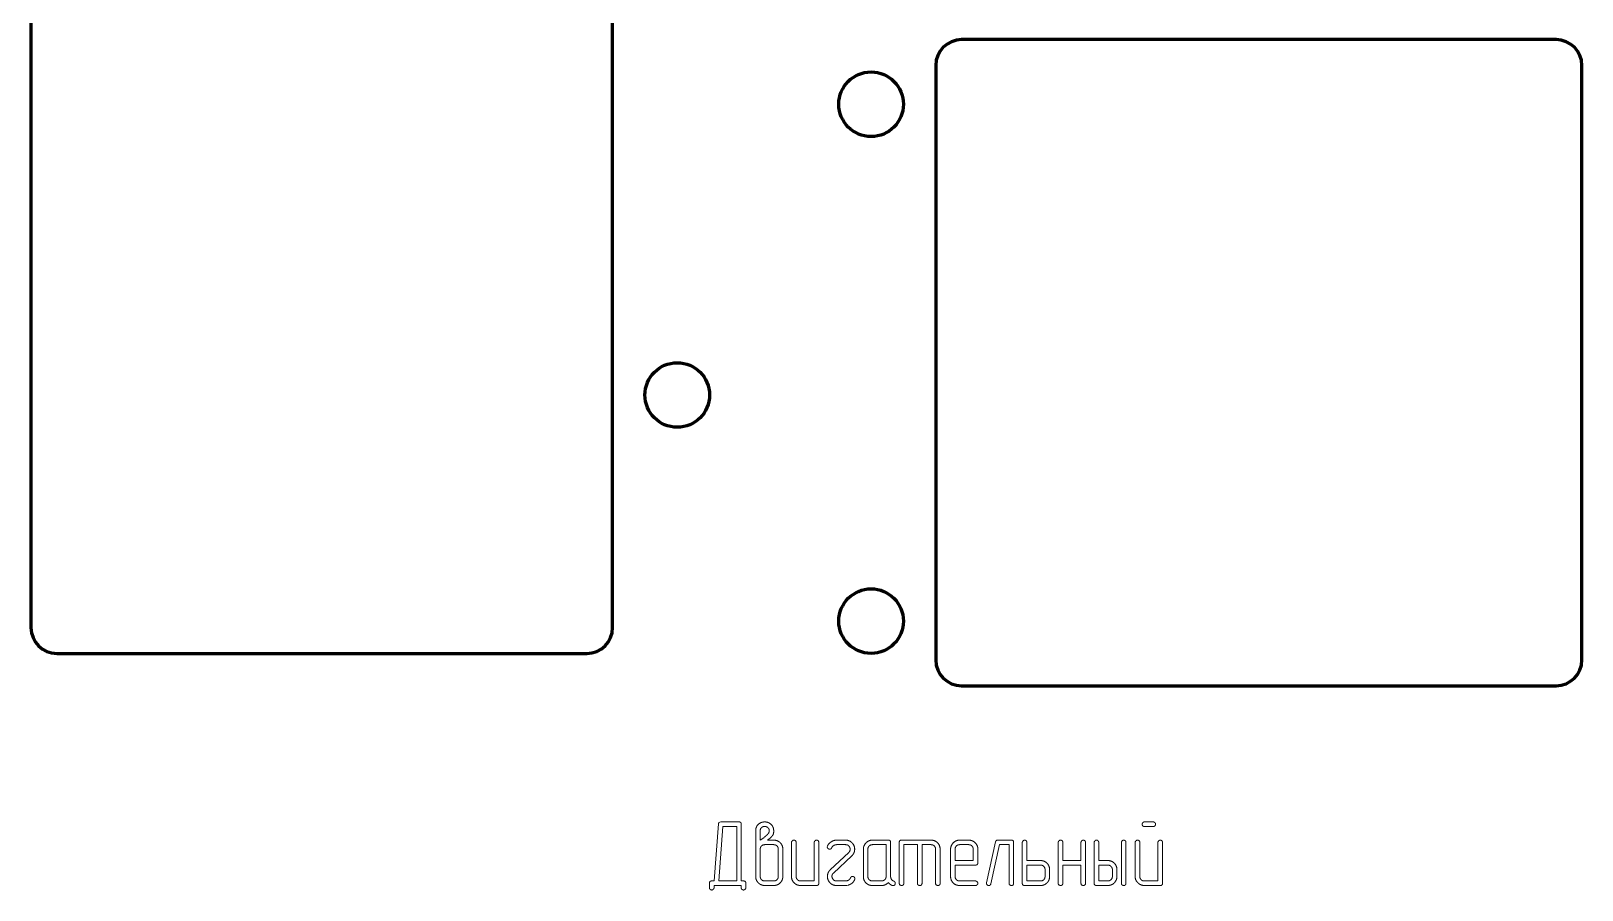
# Model space of a CAD drawing. Header units: millimetres. Extents: x 7 to 590, y 9 to 277.
# Drawn here: x 199.2 to 319.2, y 143.3 to 209.8 of the extents above; entities that cross this region are included whole.
import ezdxf

# ---------------------------------------------------------------- set-up
doc = ezdxf.new("R2010")
doc.units = ezdxf.units.MM
doc.linetypes.add('K5LT_BASIC', pattern=[0])
doc.linetypes.add('K5LT_THIN', pattern=[0])
doc.layers.add('Системный слой', color=7, linetype='Continuous')

msp = doc.modelspace()

# ---------------------------------------------------------------- linework, layer by layer
at = {"layer": 'Системный слой', "color": 150, "linetype": 'K5LT_BASIC', "lineweight": 60, "true_color": 0x0080ff}
for p, q in [((199.19, 254.63), (199.19, 163.63)), ((244.19, 163.63), (244.19, 254.63)), ((317.19, 209.13), (271.19, 209.13)), ((269.19, 207.13), (269.19, 161.13)), ((319.19, 161.13), (319.19, 207.13)), ((201.19, 161.63), (242.19, 161.63)), ((271.19, 159.13), (317.19, 159.13))]:
    msp.add_line(p, q, dxfattribs=at)
at = {"layer": 'Системный слой', "color": 7, "linetype": 'K5LT_THIN', "lineweight": 18}
for p, q in [((252.39, 148.43), (252.05, 144.02)), ((252.72, 148.24), (252.4, 144.02)), ((252.48, 148.57), (252.43, 148.55)), ((252.56, 148.59), (252.48, 148.57)), ((253.97, 148.59), (252.56, 148.59)), ((253.8, 148.24), (252.72, 148.24)), ((253.8, 144.02), (253.8, 148.24)), ((254.15, 144.03), (254.15, 148.42)), ((255.26, 147.89), (255.26, 144.37)), ((255.61, 147.89), (255.61, 147.18)), ((286.03, 148.59), (285.33, 148.59)), ((285.33, 148.24), (286.03, 148.24)), ((255.61, 147.18), (255.88, 147.37)), ((255.61, 146.48), (255.61, 144.37)), ((256.66, 146.83), (255.96, 146.83)), ((256.18, 147.18), (256.38, 147.34)), ((256.66, 147.18), (256.18, 147.18)), ((257.01, 144.37), (257.01, 146.48)), ((257.36, 144.37), (257.36, 146.48)), ((258.03, 147.01), (258.03, 144.37)), ((258.39, 144.37), (258.39, 147.01)), ((259.79, 147.01), (259.79, 144.02)), ((260.14, 143.84), (260.14, 147.01)), ((260.81, 146.72), (260.8, 146.65)), ((262.22, 147.18), (261.52, 147.18)), ((261.52, 146.83), (262.22, 146.83)), ((263.59, 146.48), (263.59, 144.37)), ((263.94, 146.48), (263.94, 144.37)), ((265.52, 147.18), (264.29, 147.18)), ((265.35, 146.83), (264.29, 146.83)), ((265.35, 144.37), (265.35, 146.83)), ((265.7, 144.37), (265.7, 147.01)), ((266.37, 147.01), (266.37, 143.84)), ((268.83, 147.18), (266.54, 147.18)), ((266.72, 143.84), (266.72, 146.83)), ((266.72, 146.83), (267.77, 146.83)), ((267.77, 146.83), (267.77, 143.84)), ((268.13, 143.84), (268.13, 146.83)), ((268.13, 146.83), (268.83, 146.83)), ((269.18, 146.48), (269.18, 143.84)), ((269.53, 143.84), (269.53, 146.48)), ((270.34, 146.48), (270.34, 144.37)), ((270.69, 146.48), (270.69, 145.6)), ((271.74, 147.18), (271.04, 147.18)), ((271.74, 146.83), (271.04, 146.83)), ((272.09, 145.6), (272.09, 146.48)), ((272.45, 145.43), (272.45, 146.48)), ((273.82, 147.05), (273.12, 143.88)), ((273.46, 143.81), (274.13, 146.83)), ((275.05, 147.18), (273.99, 147.18)), ((274.13, 146.83), (274.87, 146.83)), ((274.87, 146.83), (274.87, 143.84)), ((275.22, 143.84), (275.22, 147.01)), ((275.89, 147.01), (275.89, 143.84)), ((276.24, 145.6), (276.24, 147.01)), ((278.67, 147.01), (278.67, 143.84)), ((279.02, 145.6), (279.02, 147.01)), ((280.43, 147.01), (280.43, 145.6)), ((280.78, 143.84), (280.78, 147.01)), ((281.45, 147.01), (281.45, 143.84)), ((281.8, 145.6), (281.8, 147.01)), ((283.56, 147.01), (283.56, 143.84)), ((283.91, 143.84), (283.91, 147.01)), ((284.62, 147.01), (284.62, 144.37)), ((284.98, 144.37), (284.98, 147.01)), ((286.38, 147.01), (286.38, 144.02)), ((286.74, 143.84), (286.74, 147.01)), ((262.46, 146.22), (261.03, 144.88)), ((261.27, 144.63), (262.7, 145.97)), ((270.69, 145.6), (272.09, 145.6)), ((270.69, 145.25), (272.27, 145.25)), ((270.69, 144.37), (270.69, 145.25)), ((277.3, 145.6), (276.24, 145.6)), ((277.3, 145.25), (276.24, 145.25)), ((276.24, 145.25), (276.24, 144.02)), ((280.43, 145.6), (279.02, 145.6)), ((279.02, 143.84), (279.02, 145.25)), ((279.02, 145.25), (280.43, 145.25)), ((280.43, 145.25), (280.43, 143.84)), ((282.5, 145.6), (281.8, 145.6)), ((281.8, 145.25), (281.8, 144.02)), ((282.5, 145.25), (281.8, 145.25)), ((252.05, 144.02), (251.86, 144.02)), ((252.4, 144.02), (253.8, 144.02)), ((254.32, 144.02), (254.15, 144.03)), ((255.96, 144.02), (256.66, 144.02)), ((259.79, 144.02), (258.74, 144.02)), ((262.22, 144.02), (261.52, 144.02)), ((262.92, 144.14), (262.93, 144.2)), ((264.29, 144.02), (265, 144.02)), ((272.27, 144.02), (271.04, 144.02)), ((276.24, 144.02), (277.3, 144.02)), ((277.65, 144.37), (277.65, 144.9)), ((278, 144.37), (278, 144.9)), ((281.8, 144.02), (282.5, 144.02)), ((282.86, 144.37), (282.86, 144.9)), ((283.21, 144.37), (283.21, 144.9)), ((286.38, 144.02), (285.33, 144.02)), ((251.68, 143.85), (251.68, 143.5)), ((252.04, 143.5), (252.04, 143.67)), ((252.04, 143.67), (254.14, 143.67)), ((254.14, 143.67), (254.14, 143.5)), ((254.5, 143.5), (254.5, 143.85)), ((255.96, 143.67), (256.66, 143.67)), ((258.74, 143.67), (259.97, 143.67)), ((261.52, 143.67), (262.22, 143.67)), ((262.22, 143.67), (262.32, 143.68)), ((262.32, 143.68), (262.44, 143.7)), ((264.29, 143.67), (265, 143.67)), ((265.83, 143.67), (265.9, 143.66)), ((271.04, 143.67), (272.27, 143.67)), ((273.12, 143.88), (273.12, 143.84)), ((276.07, 143.67), (277.3, 143.67)), ((281.63, 143.67), (282.5, 143.67)), ((285.33, 143.67), (286.56, 143.67))]:
    msp.add_line(p, q, dxfattribs=at)
at = {"layer": 'Системный слой', "color": 150, "linetype": 'K5LT_BASIC', "lineweight": 60, "true_color": 0x0080ff}
for centre in [(264.19, 204.13), (249.19, 181.63), (264.19, 164.13)]:
    msp.add_circle(centre, 2.5, dxfattribs=at)
for centre, start, end in [((271.19, 207.13), 90, 180), ((317.19, 207.13), 0, 90), ((201.19, 163.63), 180, 270), ((242.19, 163.63), 270, 0), ((271.19, 161.13), 180, 270), ((317.19, 161.13), 270, 0)]:
    msp.add_arc(centre, 2, start, end, dxfattribs=at)
at = {"layer": 'Системный слой', "color": 7, "linetype": 'K5LT_THIN', "lineweight": 18}
for points in [[(252.43, 148.55), (252.39, 148.5), (252.39, 148.43)], [(254.15, 148.42), (254.15, 148.59), (253.97, 148.59)], [(255.47, 148.41), (255.26, 148.22), (255.26, 147.89)], [(255.96, 148.59), (255.68, 148.59), (255.47, 148.41)], [(255.71, 148.15), (255.61, 148.06), (255.61, 147.89)], [(255.96, 148.24), (255.81, 148.24), (255.71, 148.15)], [(255.88, 147.37), (255.99, 147.45), (256.18, 147.63)], [(256.44, 148.41), (256.24, 148.59), (255.96, 148.59)], [(256.21, 148.14), (256.1, 148.24), (255.96, 148.24)], [(256.18, 147.63), (256.31, 147.75), (256.31, 147.9)], [(256.31, 147.9), (256.31, 148.05), (256.21, 148.14)], [(256.65, 147.98), (256.63, 148.24), (256.44, 148.41)], [(256.51, 147.47), (256.69, 147.65), (256.65, 147.98)], [(285.2, 148.52), (285.16, 148.45), (285.16, 148.41)], [(285.16, 148.41), (285.16, 148.34), (285.2, 148.29)], [(285.33, 148.59), (285.24, 148.59), (285.2, 148.52)], [(285.2, 148.29), (285.25, 148.24), (285.33, 148.24)], [(286.15, 148.53), (286.09, 148.59), (286.03, 148.59)], [(286.03, 148.24), (286.11, 148.24), (286.16, 148.29)], [(286.2, 148.41), (286.2, 148.48), (286.15, 148.53)], [(286.16, 148.29), (286.2, 148.35), (286.2, 148.41)], [(255.71, 146.73), (255.61, 146.62), (255.61, 146.48)], [(255.96, 146.83), (255.81, 146.83), (255.71, 146.73)], [(256.38, 147.34), (256.45, 147.4), (256.51, 147.47)], [(257.16, 146.98), (256.95, 147.18), (256.66, 147.18)], [(256.91, 146.73), (256.81, 146.83), (256.66, 146.83)], [(257.01, 146.48), (257.01, 146.63), (256.91, 146.73)], [(257.36, 146.48), (257.36, 146.78), (257.16, 146.98)], [(258.09, 147.12), (258.03, 147.06), (258.03, 147.01)], [(258.21, 147.18), (258.14, 147.18), (258.09, 147.12)], [(258.33, 147.14), (258.27, 147.18), (258.21, 147.18)], [(258.39, 147.01), (258.39, 147.09), (258.33, 147.14)], [(259.84, 147.12), (259.79, 147.06), (259.79, 147.01)], [(259.97, 147.18), (259.9, 147.18), (259.84, 147.12)], [(260.09, 147.14), (260.03, 147.18), (259.97, 147.18)], [(260.14, 147.01), (260.14, 147.09), (260.09, 147.14)], [(260.8, 146.65), (260.8, 146.58), (260.86, 146.53)], [(261.09, 147.04), (260.89, 146.9), (260.81, 146.72)], [(260.86, 146.53), (260.91, 146.48), (260.98, 146.48)], [(260.98, 146.48), (261.1, 146.48), (261.14, 146.59)], [(261.52, 147.18), (261.29, 147.18), (261.09, 147.04)], [(261.14, 146.59), (261.19, 146.7), (261.3, 146.77)], [(261.3, 146.77), (261.41, 146.83), (261.52, 146.83)], [(262.72, 146.97), (262.52, 147.18), (262.22, 147.18)], [(262.22, 146.83), (262.38, 146.83), (262.47, 146.72)], [(262.57, 146.48), (262.57, 146.33), (262.46, 146.22)], [(262.47, 146.72), (262.57, 146.61), (262.57, 146.48)], [(262.7, 145.97), (262.92, 146.18), (262.92, 146.48)], [(262.92, 146.48), (262.92, 146.76), (262.72, 146.97)], [(263.79, 146.96), (263.59, 146.74), (263.59, 146.48)], [(264.29, 147.18), (263.99, 147.18), (263.79, 146.96)], [(264.04, 146.73), (263.94, 146.63), (263.94, 146.48)], [(264.29, 146.83), (264.15, 146.83), (264.04, 146.73)], [(265.7, 147.01), (265.7, 147.18), (265.52, 147.18)], [(266.54, 147.18), (266.37, 147.18), (266.37, 147.01)], [(269.33, 146.98), (269.12, 147.18), (268.83, 147.18)], [(268.83, 146.83), (268.98, 146.83), (269.08, 146.73)], [(269.08, 146.73), (269.18, 146.63), (269.18, 146.48)], [(269.53, 146.48), (269.53, 146.78), (269.33, 146.98)], [(270.54, 146.96), (270.34, 146.74), (270.34, 146.48)], [(271.04, 147.18), (270.74, 147.18), (270.54, 146.96)], [(270.79, 146.73), (270.69, 146.63), (270.69, 146.48)], [(271.04, 146.83), (270.89, 146.83), (270.79, 146.73)], [(272.24, 146.98), (272.03, 147.18), (271.74, 147.18)], [(271.99, 146.73), (271.89, 146.83), (271.74, 146.83)], [(272.09, 146.48), (272.09, 146.63), (271.99, 146.73)], [(272.45, 146.48), (272.45, 146.78), (272.24, 146.98)], [(273.99, 147.18), (273.85, 147.18), (273.82, 147.05)], [(275.22, 147.01), (275.22, 147.18), (275.05, 147.18)], [(275.95, 147.12), (275.89, 147.06), (275.89, 147.01)], [(276.07, 147.18), (276, 147.18), (275.95, 147.12)], [(276.19, 147.14), (276.13, 147.18), (276.07, 147.18)], [(276.24, 147.01), (276.24, 147.09), (276.19, 147.14)], [(278.72, 147.12), (278.67, 147.06), (278.67, 147.01)], [(278.85, 147.18), (278.78, 147.18), (278.72, 147.12)], [(278.97, 147.14), (278.91, 147.18), (278.85, 147.18)], [(279.02, 147.01), (279.02, 147.09), (278.97, 147.14)], [(280.48, 147.12), (280.43, 147.06), (280.43, 147.01)], [(280.6, 147.18), (280.53, 147.18), (280.48, 147.12)], [(280.72, 147.14), (280.67, 147.18), (280.6, 147.18)], [(280.78, 147.01), (280.78, 147.09), (280.72, 147.14)], [(281.5, 147.12), (281.45, 147.06), (281.45, 147.01)], [(281.63, 147.18), (281.56, 147.18), (281.5, 147.12)], [(281.74, 147.14), (281.69, 147.18), (281.63, 147.18)], [(281.8, 147.01), (281.8, 147.09), (281.74, 147.14)], [(283.61, 147.12), (283.56, 147.06), (283.56, 147.01)], [(283.73, 147.18), (283.66, 147.18), (283.61, 147.12)], [(283.85, 147.14), (283.8, 147.18), (283.73, 147.18)], [(283.91, 147.01), (283.91, 147.09), (283.85, 147.14)], [(284.68, 147.12), (284.62, 147.06), (284.62, 147.01)], [(284.8, 147.18), (284.73, 147.18), (284.68, 147.12)], [(284.92, 147.14), (284.86, 147.18), (284.8, 147.18)], [(284.98, 147.01), (284.98, 147.09), (284.92, 147.14)], [(286.44, 147.12), (286.38, 147.06), (286.38, 147.01)], [(286.56, 147.18), (286.49, 147.18), (286.44, 147.12)], [(286.68, 147.14), (286.62, 147.18), (286.56, 147.18)], [(286.74, 147.01), (286.74, 147.09), (286.68, 147.14)], [(272.27, 145.25), (272.45, 145.25), (272.45, 145.43)], [(277.8, 145.4), (277.59, 145.6), (277.3, 145.6)], [(277.55, 145.15), (277.45, 145.25), (277.3, 145.25)], [(278, 144.9), (278, 145.2), (277.8, 145.4)], [(283, 145.4), (282.8, 145.6), (282.5, 145.6)], [(282.75, 145.15), (282.65, 145.25), (282.5, 145.25)], [(283.21, 144.9), (283.21, 145.2), (283, 145.4)], [(251.86, 144.02), (251.68, 144.02), (251.68, 143.85)], [(254.5, 143.85), (254.5, 144.02), (254.32, 144.02)], [(255.26, 144.37), (255.26, 144.08), (255.46, 143.88)], [(255.61, 144.37), (255.61, 144.22), (255.71, 144.12)], [(255.71, 144.12), (255.81, 144.02), (255.96, 144.02)], [(256.66, 144.02), (256.81, 144.02), (256.91, 144.12)], [(256.91, 144.12), (257.01, 144.23), (257.01, 144.37)], [(257.16, 143.88), (257.36, 144.08), (257.36, 144.37)], [(258.03, 144.37), (258.03, 144.08), (258.24, 143.87)], [(258.49, 144.12), (258.39, 144.22), (258.39, 144.37)], [(258.74, 144.02), (258.59, 144.02), (258.49, 144.12)], [(261.03, 144.88), (260.81, 144.67), (260.81, 144.38)], [(260.81, 144.38), (260.81, 144.09), (261.01, 143.88)], [(261.16, 144.38), (261.16, 144.52), (261.27, 144.63)], [(261.26, 144.13), (261.16, 144.27), (261.16, 144.38)], [(261.52, 144.02), (261.35, 144.02), (261.26, 144.13)], [(262.45, 144.08), (262.3, 144.02), (262.22, 144.02)], [(262.59, 144.26), (262.55, 144.15), (262.45, 144.08)], [(262.76, 144.37), (262.64, 144.37), (262.59, 144.26)], [(262.65, 143.8), (262.85, 143.93), (262.92, 144.14)], [(262.88, 144.32), (262.83, 144.37), (262.76, 144.37)], [(262.93, 144.2), (262.93, 144.28), (262.88, 144.32)], [(263.59, 144.37), (263.59, 144.08), (263.79, 143.87)], [(263.94, 144.37), (263.94, 144.22), (264.04, 144.12)], [(264.04, 144.12), (264.15, 144.02), (264.29, 144.02)], [(265, 144.02), (265.14, 144.02), (265.25, 144.12)], [(265.25, 144.12), (265.35, 144.22), (265.35, 144.37)], [(265.76, 144.15), (265.7, 144.27), (265.7, 144.37)], [(265.94, 144.01), (265.81, 144.07), (265.76, 144.15)], [(266.06, 143.84), (266.06, 143.96), (265.94, 144.01)], [(270.34, 144.37), (270.34, 144.08), (270.54, 143.87)], [(270.79, 144.12), (270.69, 144.22), (270.69, 144.37)], [(271.04, 144.02), (270.89, 144.02), (270.79, 144.12)], [(272.39, 143.96), (272.33, 144.02), (272.27, 144.02)], [(277.3, 144.02), (277.45, 144.02), (277.55, 144.12)], [(277.65, 144.9), (277.65, 145.05), (277.55, 145.15)], [(277.55, 144.12), (277.65, 144.22), (277.65, 144.37)], [(277.8, 143.87), (278, 144.08), (278, 144.37)], [(282.5, 144.02), (282.65, 144.02), (282.75, 144.12)], [(282.86, 144.9), (282.86, 145.05), (282.75, 145.15)], [(282.75, 144.12), (282.86, 144.22), (282.86, 144.37)], [(283, 143.87), (283.21, 144.08), (283.21, 144.37)], [(284.62, 144.37), (284.62, 144.08), (284.83, 143.88)], [(285.08, 144.12), (284.98, 144.22), (284.98, 144.37)], [(285.33, 144.02), (285.18, 144.02), (285.08, 144.12)], [(251.68, 143.5), (251.68, 143.41), (251.74, 143.37)], [(251.74, 143.37), (251.8, 143.32), (251.86, 143.32)], [(251.86, 143.32), (251.92, 143.32), (251.98, 143.38)], [(251.98, 143.38), (252.04, 143.43), (252.04, 143.5)], [(254.14, 143.5), (254.14, 143.41), (254.2, 143.37)], [(254.2, 143.37), (254.26, 143.32), (254.32, 143.32)], [(254.32, 143.32), (254.38, 143.32), (254.44, 143.38)], [(254.44, 143.38), (254.5, 143.43), (254.5, 143.5)], [(255.46, 143.88), (255.67, 143.67), (255.96, 143.67)], [(256.66, 143.67), (256.96, 143.67), (257.16, 143.88)], [(258.24, 143.87), (258.44, 143.67), (258.74, 143.67)], [(259.97, 143.67), (260.14, 143.67), (260.14, 143.84)], [(261.01, 143.88), (261.21, 143.67), (261.52, 143.67)], [(262.44, 143.7), (262.55, 143.75), (262.65, 143.8)], [(263.79, 143.87), (264, 143.67), (264.29, 143.67)], [(265, 143.67), (265.32, 143.67), (265.52, 143.9)], [(265.52, 143.9), (265.63, 143.78), (265.66, 143.77)], [(265.66, 143.77), (265.75, 143.69), (265.83, 143.67)], [(265.9, 143.66), (265.97, 143.66), (266.02, 143.71)], [(266.02, 143.71), (266.06, 143.76), (266.06, 143.84)], [(266.37, 143.84), (266.37, 143.75), (266.42, 143.71)], [(266.42, 143.71), (266.51, 143.67), (266.54, 143.67)], [(266.54, 143.67), (266.62, 143.67), (266.67, 143.71)], [(266.67, 143.71), (266.72, 143.76), (266.72, 143.84)], [(267.77, 143.84), (267.77, 143.75), (267.83, 143.71)], [(267.83, 143.71), (267.92, 143.67), (267.95, 143.67)], [(267.95, 143.67), (268.03, 143.67), (268.08, 143.71)], [(268.08, 143.71), (268.13, 143.76), (268.13, 143.84)], [(269.18, 143.84), (269.18, 143.75), (269.23, 143.71)], [(269.23, 143.71), (269.32, 143.67), (269.36, 143.67)], [(269.36, 143.67), (269.43, 143.67), (269.48, 143.71)], [(269.48, 143.71), (269.53, 143.76), (269.53, 143.84)], [(270.54, 143.87), (270.74, 143.67), (271.04, 143.67)], [(272.27, 143.67), (272.35, 143.67), (272.4, 143.73)], [(272.45, 143.84), (272.45, 143.91), (272.39, 143.96)], [(272.4, 143.73), (272.45, 143.78), (272.45, 143.84)], [(273.12, 143.84), (273.12, 143.76), (273.17, 143.72)], [(273.17, 143.72), (273.22, 143.67), (273.3, 143.67)], [(273.3, 143.67), (273.43, 143.67), (273.46, 143.81)], [(274.87, 143.84), (274.87, 143.75), (274.92, 143.71)], [(274.92, 143.71), (275.02, 143.67), (275.05, 143.67)], [(275.05, 143.67), (275.13, 143.67), (275.17, 143.71)], [(275.17, 143.71), (275.22, 143.76), (275.22, 143.84)], [(275.89, 143.84), (275.89, 143.67), (276.07, 143.67)], [(277.3, 143.67), (277.59, 143.67), (277.8, 143.87)], [(278.67, 143.84), (278.67, 143.75), (278.72, 143.71)], [(278.72, 143.71), (278.82, 143.67), (278.85, 143.67)], [(278.85, 143.67), (278.92, 143.67), (278.97, 143.71)], [(278.97, 143.71), (279.02, 143.76), (279.02, 143.84)], [(280.43, 143.84), (280.43, 143.75), (280.48, 143.71)], [(280.48, 143.71), (280.57, 143.67), (280.6, 143.67)], [(280.6, 143.67), (280.68, 143.67), (280.73, 143.71)], [(280.73, 143.71), (280.78, 143.76), (280.78, 143.84)], [(281.45, 143.84), (281.45, 143.67), (281.63, 143.67)], [(282.5, 143.67), (282.8, 143.67), (283, 143.87)], [(283.56, 143.84), (283.56, 143.75), (283.61, 143.71)], [(283.61, 143.71), (283.7, 143.67), (283.73, 143.67)], [(283.73, 143.67), (283.81, 143.67), (283.86, 143.71)], [(283.86, 143.71), (283.91, 143.76), (283.91, 143.84)], [(284.83, 143.88), (285.04, 143.67), (285.33, 143.67)], [(286.56, 143.67), (286.74, 143.67), (286.74, 143.84)]]:
    msp.add_open_spline(points, degree=2, dxfattribs=at)

doc.saveas('drawing.dxf')
